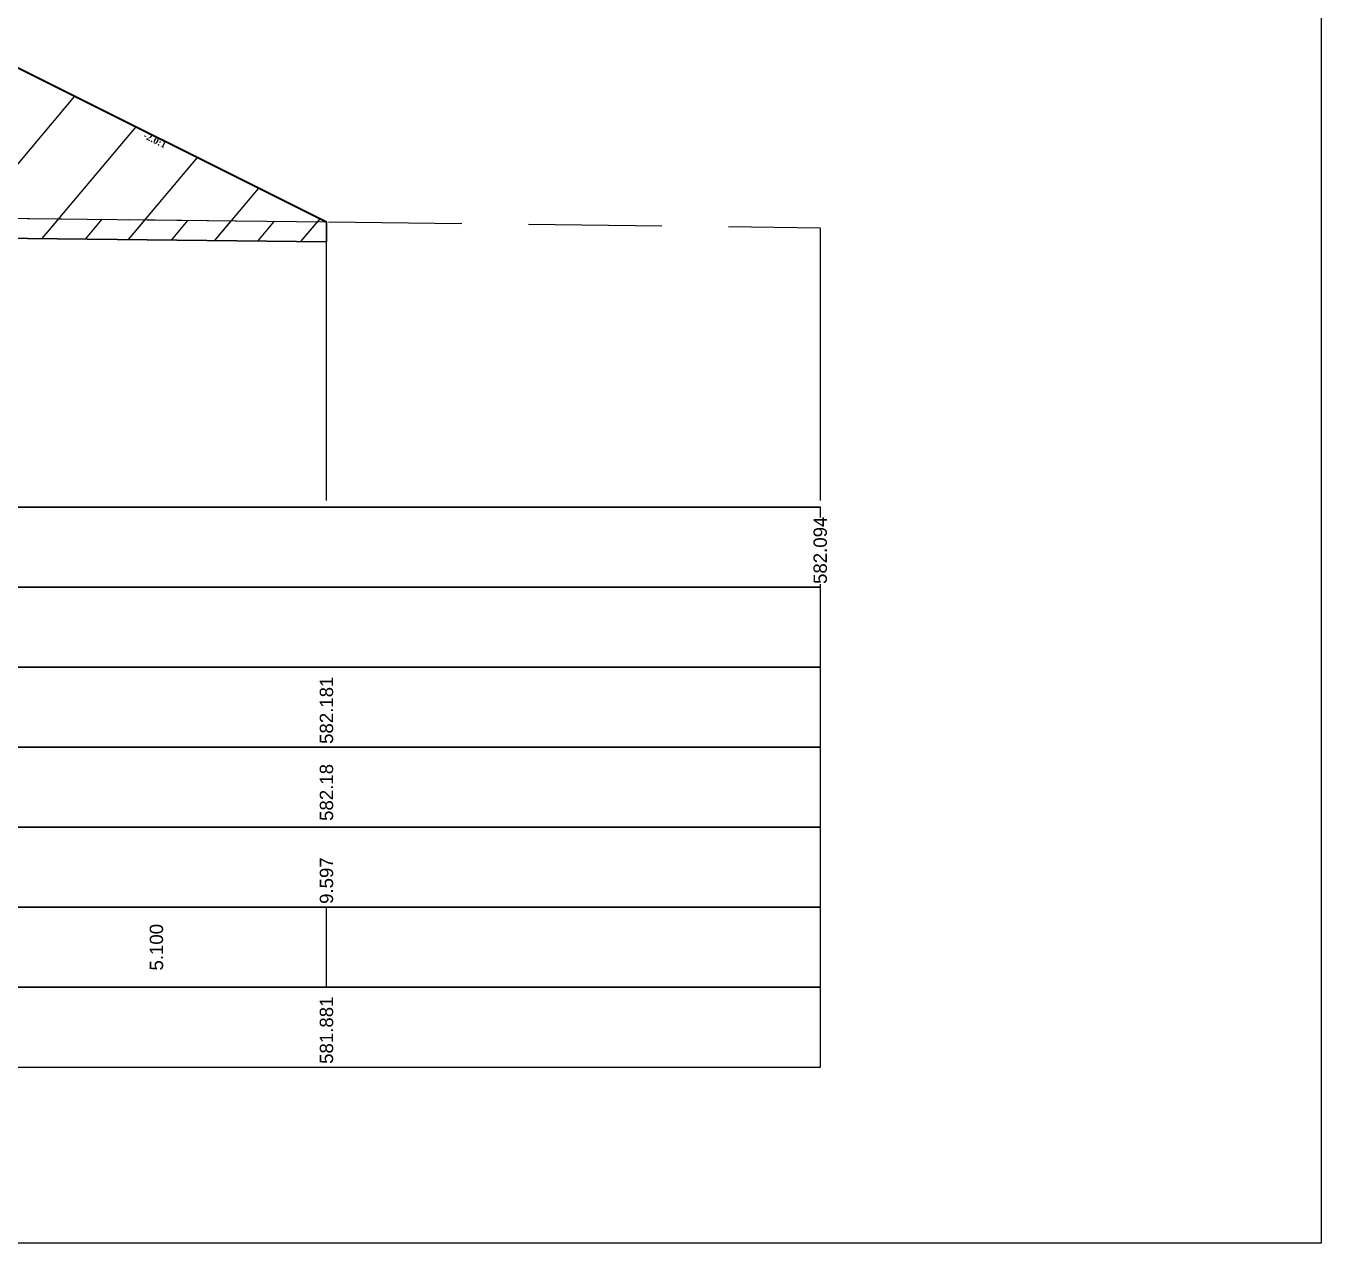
# Model space of a CAD drawing. Header units: millimetres. Extents: x 2762 to 3076, y 916 to 3305.
# Drawn here: x 3056.12 to 3075.54, y 1097.65 to 1115.91 of the extents above; entities that cross this region are included whole.
import ezdxf

# ---------------------------------------------------------------- set-up
doc = ezdxf.new("R2010")
doc.units = ezdxf.units.MM
doc.header["$LTSCALE"] = 2
doc.linetypes.add('CACHE', pattern=[9.525, 6.35, -3.175])
doc.linetypes.add('DASHED', pattern=[0.75, 0.5, -0.25])
doc.layers.add('C-ROAD-CORR', color=5, linetype='Continuous')
doc.layers.add('C-ROAD-SCTN', color=7, linetype='Continuous')
doc.styles.add('C3D_Etiquette', font='romans.shx')
doc.styles.add('C3D_Profil_Travers', font='romans.shx')

msp = doc.modelspace()

# ---------------------------------------------------------------- hatches: boundary and pattern name
at = {"linetype": 'Continuous', "lineweight": -3}
h = msp.add_hatch(dxfattribs=at)
h.set_pattern_fill('_U', color=3, angle=50, style=0, pattern_type=0)
h.set_pattern_definition([(50, (3040.7838, 1112.8166), (-0.766044, 0.64279), [])])
h.paths.add_polyline_path([(3040.784, 1112.817), (3040.784, 1113.117), (3045.133, 1115.291), (3053.13, 1115.611), (3055.526, 1115.515), (3060.626, 1112.965), (3060.626, 1112.665), (3051.655, 1112.771), (3051.301, 1112.776), (3050.938, 1112.779)])
h = msp.add_hatch(dxfattribs=at)
h.set_pattern_fill('_U', color=150, scale=0.5, angle=50, style=0, pattern_type=0)
h.set_pattern_definition([(50, (3040.7838, 1112.8166), (-0.383022, 0.321394), [])])
h.paths.add_polyline_path([(3040.784, 1112.817), (3040.784, 1113.117), (3050.938, 1113.079), (3051.301, 1113.076), (3051.655, 1113.071), (3060.626, 1112.965), (3060.626, 1112.665), (3051.655, 1112.771), (3051.301, 1112.776), (3050.938, 1112.779)])

# ---------------------------------------------------------------- linework, layer by layer
at = {"color": 253, "linetype": 'Continuous', "lineweight": -3}
for p, q in [((3055.526, 1115.515), (3060.626, 1112.965)), ((3051.655, 1113.071), (3060.626, 1112.965)), ((3060.626, 1112.965), (3060.626, 1112.665)), ((3060.626, 1112.965), (3060.626, 1112.665)), ((3060.626, 1112.665), (3051.655, 1112.771)), ((3060.626, 1112.665), (3051.655, 1112.771))]:
    msp.add_line(p, q, dxfattribs=at)
at = {"color": 105, "linetype": 'DASHED', "lineweight": -3, "ltscale": 2}
msp.add_line((3051.655, 1113.071), (3068.03, 1112.878), dxfattribs=at)
at = {"color": 8, "linetype": 'CACHE', "lineweight": -3}
msp.add_line((3060.626, 1108.784), (3060.626, 1112.965), dxfattribs=at)
at = {"color": 6, "linetype": 'Continuous', "lineweight": -3}
msp.add_line((3051.655, 1112.771), (3060.626, 1112.665), dxfattribs=at)
at = {"color": 98, "linetype": 'CACHE', "lineweight": -3}
msp.add_line((3068.03, 1112.878), (3068.03, 1108.784), dxfattribs=at)
at = {"color": 7, "linetype": 'Continuous', "lineweight": -3}
for p, q in [((3034.029, 1108.684), (3068.031, 1108.684)), ((3060.626, 1101.484), (3060.626, 1102.684))]:
    msp.add_line(p, q, dxfattribs=at)
for points in [[(3034.029, 1107.484), (3068.031, 1107.484), (3068.031, 1108.684), (3034.029, 1108.684)], [(3034.029, 1106.284), (3068.031, 1106.284), (3068.031, 1107.484), (3034.029, 1107.484)], [(3034.029, 1105.084), (3068.031, 1105.084), (3068.031, 1106.284), (3034.029, 1106.284)], [(3034.029, 1103.884), (3068.031, 1103.884), (3068.031, 1105.084), (3034.029, 1105.084)], [(3034.029, 1102.684), (3068.031, 1102.684), (3068.031, 1103.884), (3034.029, 1103.884)], [(3034.029, 1101.484), (3068.031, 1101.484), (3068.031, 1102.684), (3034.029, 1102.684)], [(3034.029, 1100.284), (3068.031, 1100.284), (3068.031, 1101.484), (3034.029, 1101.484)]]:
    msp.add_3dface(points, dxfattribs=at)
at = {"layer": 'C-ROAD-CORR', "color": 1, "linetype": 'Continuous', "lineweight": 40}
msp.add_line((3055.526, 1115.515), (3060.626, 1112.965), dxfattribs=at)
at = {"layer": 'C-ROAD-SCTN', "color": 154, "linetype": 'Continuous', "lineweight": -3}
msp.add_line((3055.526, 1115.515), (3060.626, 1112.965), dxfattribs=at)
at = {"layer": 'C-ROAD-SCTN', "color": 1, "linetype": 'Continuous', "lineweight": -3}
msp.add_line((3055.526, 1115.515), (3060.626, 1112.965), dxfattribs=at)

# ---------------------------------------------------------------- texts
at = {"color": 7, "linetype": 'Continuous', "lineweight": -3, "insert": (3058.075, 1114.237), "char_height": 0.1, "width": 0.34598, "attachment_point": 2, "rotation": 333.4349, "style": 'C3D_Etiquette'}
msp.add_mtext('{\\fTimes New Roman|b1|i0|c0|p18;-2.0:1}', dxfattribs=at)
at = {"color": 7, "linetype": 'Continuous', "lineweight": -3, "char_height": 0.2, "rotation": 90, "style": 'C3D_Profil_Travers'}
for s, insert, attachment_point in [('{\\fArial|b0|i0|c0|p34;582.18}', (3060.626, 1103.979), 4), ('{\\fArial|b0|i0|c0|p34;5.100}', (3058.076, 1102.084), 5)]:
    msp.add_mtext(s, dxfattribs=dict(at, insert=insert, attachment_point=attachment_point))

# ---------------------------------------------------------------- next in the draw order: texts
at = {"color": 7, "linetype": 'Continuous', "lineweight": -3, "char_height": 0.2, "attachment_point": 4, "rotation": 90, "style": 'C3D_Profil_Travers', "bg_fill": 3, "box_fill_scale": 1.000375, "bg_fill_color": 256, "bg_fill_true_color": 13158600, "bg_fill_transparency": 0}
for s, insert, width in [('{\\fArial|b0|i0|c0|p34;582.094}', (3068.03, 1107.534), 0.99471), ('{\\fArial|b0|i0|c0|p34;582.181}', (3060.626, 1105.134), 0.95654), ('{\\fArial|b0|i0|c0|p34;\\C256;9.597}', (3060.626, 1102.734), 0.68165), ('{\\fArial|b0|i0|c0|p34;581.881}', (3060.626, 1100.334), 0.95654)]:
    msp.add_mtext(s, dxfattribs=dict(at, insert=insert, width=width))

# ---------------------------------------------------------------- next in the draw order: linework, layer by layer
msp.add_lwpolyline([(3026.54, 1127.145), (3075.54, 1127.145), (3075.54, 1097.645), (3026.54, 1097.645)], close=True)

doc.saveas('drawing.dxf')
